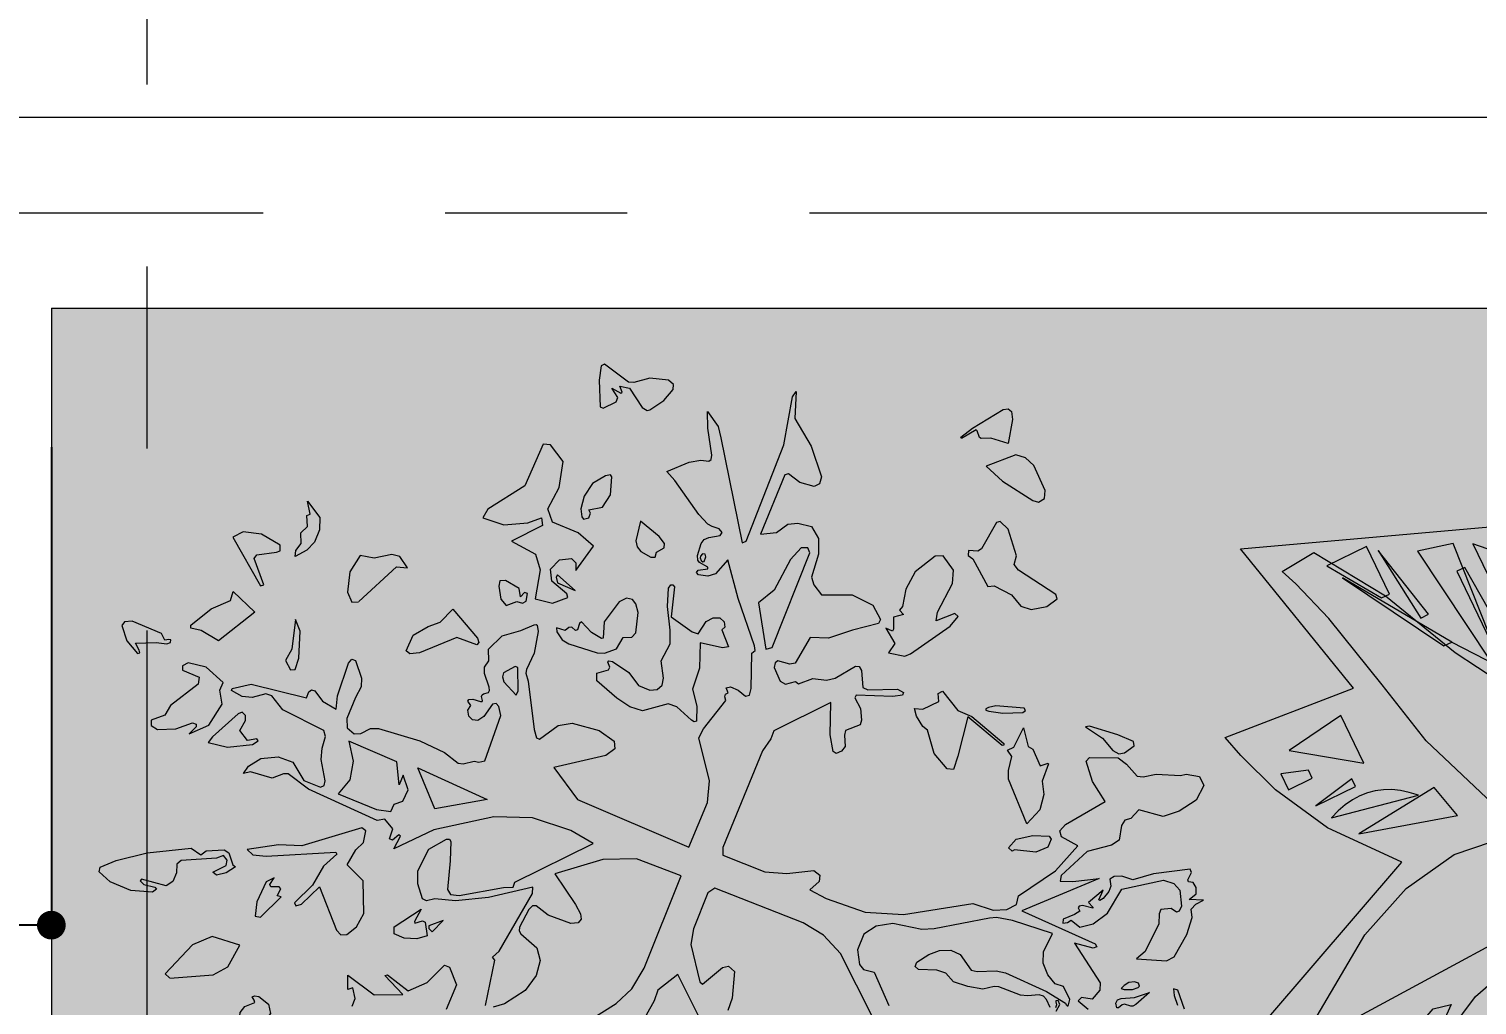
# Model space of a CAD drawing. Header units: millimetres. Extents: x 0 to 1313252738, y -131 to 560100888.
# Drawn here: x 1312629181 to 1312630695, y 559966293 to 559967314 of the extents above; entities that cross this region are included whole.
import ezdxf

# ---------------------------------------------------------------- set-up
doc = ezdxf.new("R2010")
doc.units = ezdxf.units.MM
doc.linetypes.add('CENTERX2', pattern=[101.60000000000001, 63.5, -12.7, 12.7, -12.7])
doc.layers.get('0').update_dxf_attribs({"lineweight": 0})
for name, color, linetype, lineweight in [('001通り芯', 6, 'CENTERX2', 0), ('002外周躯体', 7, 'Continuous', 13), ('004寸法', 7, 'Continuous', 0), ('009床', 7, 'Continuous', 5), ('010植栽', 92, 'Continuous', 0)]:
    doc.layers.add(name, color=color, linetype=linetype, lineweight=lineweight)
doc.styles.add('onnjuku', font='arial.ttf')
doc.dimstyles.new('onnjuku', dxfattribs={"dimtxt": 100, "dimasz": 30, "dimexe": 1.25, "dimexo": 0.625, "dimtad": 1, "dimdec": 0, "dimtxsty": 'onnjuku', "dimblk": 'DOT', "dimcen": 2.5, "dimadec": 0, "dimazin": 0, "dimtfac": 1, "dimtdec": 0, "dimtmove": 0, "dimatfit": 3, "dimfxl": 500, "dimfxlon": 1, "dimarcsym": 0})

# ---------------------------------------------------------------- blocks, each defined once
blk = doc.blocks.new('樹木平面（CAD素材.com）5dde948b')
at = {"color": 0, "linetype": 'ByBlock', "lineweight": -2}
for points in [[(-68.06893015804599, 520.8026171113041), (-53.45128933142769, 530.7507337849719), (-43.50317265776174, 542.3230327727086), (-43.30014986850073, 547.5001138988009), (-48.47723099459471, 551.9666152624886), (-68.06893015804599, 554.1998659443325), (-84.61528748261117, 549.4288303967569), (-90.40143697648091, 550.0378987645327), (-115.3732400552799, 568.8175067709462), (-118.8246274726734, 566.8887902729903), (-121.1593895491496, 551.9666152624886), (-120.1442756028518, 524.2540045286986), (-116.8959109747193, 522.6298222146306), (-103.3948954890256, 529.3295742601621), (-101.3646675964446, 533.999098413109), (-107.658374063456, 543.7441922975177), (-98.52234854681956, 538.5671111714255), (-96.89816623275328, 539.3792023284594), (-99.53746249311735, 545.8759315847328), (-89.3863230301904, 543.642680902889), (-75.88530754449674, 523.2388905824064), (-70.9112492076638, 520.0920373488989), (-68.04607731959186, 520.8181697374702)], [(-0.0623617916899093, 20.64484045549398), (-7.218915113047843, 15.6200264213453), (-22.4456243074419, -21.83767819685318), (-25.0341648704889, -38.28252412679422), (-15.59360516996457, -77.56743384831952), (-13.00506460691758, -79.69917313553378), (8.007794081338941, -62.49299174587349), (14.25074485104051, -60.97032082643454), (20.49369562074208, -66.60420322835897), (17.90515505769508, -94.46908105409193), (13.4894093913208, -107.4117838693228)], [(-7.066648021103902, -133.144922407841), (-38.58593605349233, -69.64954506723689), (-59.7510618336928, -86.2466580891214), (-63.55773913229132, -97.36215580102586), (-71.93242918920805, -112.1320637195836)], [(-130.449010581051, -117.1131429621691), (-103.3337666786137, -99.95497223046186), (-86.88681545910005, -84.57485027924258), (-73.81815692251621, -63.01600881582771), (-35.27243283715143, 33.47633874514759), (-81.83776058104924, 51.13273356222135), (-117.2431569225118, 50.59931892807481), (-167.5174861908053, 35.59703234270911), (-145.8452015109251, 3.472691641489746), (-140.6888600475104, -6.276942504851376), (-139.948006388975, -11.87779616338821), (-142.9410551694636, -15.61169860241261), (-150.5570307792186, -16.44145469997329), (-174.4717868767802, -7.669747382900367), (-187.0509332182446, 2.139155056124309), (-190.778250291416, 2.007447739051258), (-194.5582502914149, -1.798893724363551), (-204.2224804743419, -20.30994555363213), (-204.7558951084902, -23.95494555363212), (-203.0074804743381, -27.06653091948556), (-186.3790201084885, -41.70209494387608), (-182.7784713280016, -54.97078396826646), (-186.8457579133646, -70.77319250485151), (-198.4475262060477, -86.5756010414366), (-220.0508188889762, -100.5110583585101), (-231.7859408401964, -104.0449303097293)], [(-239.9871908401947, -102.2446559194854), (-230.2238371816602, -54.69776567558302), (-232.41635242556, -51.62733884631506), (-225.5412304743404, -45.49307055363214), (-190.919286876775, 15.15691420246549), (-190.41921065727, 21.55788981222122), (-236.7596069987303, 10.75624347075836), (-271.1648509011684, 7.155694690270137), (-292.7681435840968, 9.356030056124384), (-301.5028082182435, 7.289048348806772), (-305.9701557792177, 9.422706885392472), (-310.8375643158033, 24.95840810490427), (-310.5708569987291, 38.62715810490454), (-299.0357655353182, 61.36395688539233), (-280.6996374865375, 71.9655727390509), (-277.6325033401918, 71.83221908051428), (-276.1656130962911, 69.43185322685575), (-276.6990277304394, 49.09542030002649), (-279.6105826084859, 19.1575239585627), (-276.3656435840931, 13.91228005612402), (-267.5198509011716, 12.93435322685536), (-221.157228949949, 21.36897212929489), (-210.9778996816567, 21.76903310490479), (-209.333204559709, 26.79202090978242), (-127.3957159926321, 67.23568516283103), (-150.7992830658077, 81.03778882136749), (-190.7053653828807, 94.23980101648978), (-231.3615620292221, 95.13993821161148), (-293.921097090195, 81.58787266283116), (-335.727469041416, 61.88486961405079), (-328.7264019682443, 74.88685132136787), (-330.6266916023924, 76.38707997990468), (-337.0276672121436, 70.88624156527021), (-340.3281702609274, 72.18643973600183), (-336.9276519682426, 82.48800985795332), (-345.0288867243398, 92.58954949209965), (-353.2301367243381, 91.38936656527041), (-424.9410666023868, 124.1943665652702), (-446.2443135536123, 140.0967903457581), (-451.2450757487276, 140.1968055896604), (-463.1468897731211, 135.4960891262458), (-485.650319651173, 142.0970952238072), (-492.9514324560478, 140.5968665652703), (-487.7506397731231, 148.0980098579534), (-474.8486733097052, 156.1992446140511), (-456.8459294072709, 157.9995190042946), (-441.2435513584896, 152.4986805896606), (-429.7417983097075, 133.295753760392), (-412.3391458706791, 126.0946561994169), (-408.6385818462913, 127.8949305896603), (-407.5384141633658, 132.6956622969778), (-411.8390696511668, 155.0990769311242), (-410.8389172121497, 166.9008757116121), (-407.3383836755636, 179.3027659555146), (-408.8386123341007, 185.6037263213679), (-451.9451824560491, 207.2070190042946), (-463.2469050170221, 221.8092446140508), (-469.6478806267805, 223.7095342481971), (-483.850045260926, 220.1089854677098), (-494.4516611145847, 220.9091074189291), (-505.6533684316564, 227.3100830286848), (-504.7532312365328, 229.4104031506363), (-485.1502434316607, 234.0111043701486), (-427.0413867243441, 219.7089244920994), (-424.6410208706838, 225.8098543701485), (-421.8405940414122, 228.0101897360018), (-418.3400605048263, 226.9100220530754), (-410.4388562365384, 216.1083757116121), (-396.1366763584846, 207.8071104677097), (-394.5364324560469, 221.9092598579536), (-383.234709895074, 255.9144427847823), (-379.7341763584882, 260.1150830286851), (-375.7398747625229, 258.856148220149), (-369.5476796901385, 240.3810743976228), (-370.0552366632801, 231.14353748636), (-376.0444089464109, 219.9772840771407), (-384.7743888845252, 198.0508228372196), (-384.5713660952642, 188.2042175581809), (-377.3678167578728, 182.098495155295), (-370.1793061456083, 182.3992696579002), (-360.1935926591141, 187.6327460032312), (-351.6816742353877, 187.6477847283618), (-308.5393315179498, 174.8573490050748), (-282.856948676741, 162.3714474656749), (-268.442330639391, 151.4082168457148), (-263.1637381186702, 150.5961256886808), (-251.7944619201917, 153.5399561329291), (-246.7188921887246, 152.5248421866363), (-240.7297199056011, 153.7429789221878), (-223.7322008271185, 201.1600792579015), (-225.8526610704903, 210.5893599145752), (-228.7852124708916, 213.7474921919302), (-232.5298550283223, 213.0707495610681), (-241.6433224572647, 200.1675233993042), (-248.0498193627536, 196.1070676141339), (-253.644225111213, 196.5131131926509), (-257.3888676686438, 200.6638013286028), (-258.4265397026356, 206.7996011817495), (-255.1330588991077, 211.4916834223909), (-258.291191176464, 216.1837656630323), (-257.3888676686438, 217.8981803278825), (-253.3083602499719, 218.3343033566603), (-244.9668807110538, 215.8880040688041), (-243.4028532975026, 216.008313869846), (-243.0218722608661, 216.9908439116903), (-244.1848670042782, 221.1415320476421), (-243.5632663655597, 222.8058176287241), (-241.8588775174612, 223.9888640056379), (-236.8259175072053, 225.2521169165802), (-235.5827162297682, 227.1971253667607), (-236.0840070674421, 230.8465226650374), (-240.9527943283647, 245.2448487501683), (-240.8512829337378, 251.6400666118116), (-236.4862929646733, 258.4413300519727), (-236.8923385431954, 270.6226974074843), (-222.5153173186663, 284.439526120912), (-202.9048197488046, 290.1943449374257), (-188.9087795609048, 296.1095768219948), (-186.7833064091646, 296.3702480575862), (-185.8007763673195, 295.7486474188686), (-184.6979365244369, 289.0514018275254), (-189.1168152585414, 266.3617252872441), (-196.8937159915258, 249.4375199937763), (-197.6155747977791, 245.6176838106899), (-195.1492238764149, 236.9553781356599), (-188.9532691227468, 186.4966956423495), (-186.6185070462779, 177.868227098862), (-183.2686310235112, 176.3455561794235), (-163.879954649321, 190.8616856114081), (-149.26231382271, 193.2979590825102), (-121.0421461157711, 185.5830930906863), (-105.5109027374965, 174.2138168922088), (-104.4957887911987, 166.194416716497), (-114.139371280984, 159.1901304870775), (-168.4592464514826, 146.6816708599826), (-143.8229949271517, 113.3760642582169), (-27.18640249812961, 63.58472519256292), (-7.696214729312488, 110.330722419339), (-5.716742534041259, 132.7139849350919), (-16.67997315399771, 177.9373112424287), (-11.95969330374282, 187.0733367590628), (11.48943885561675, 216.7654196881226), (10.37598574578078, 220.7751197759785), (11.18807690281755, 223.4144160363399), (14.03039595243535, 224.9370869557783), (11.79714527059332, 230.114168081871), (16.26364663427739, 231.1292820281638), (24.18153541536231, 227.6778946107683), (31.89640140718621, 221.4856995383834), (36.15987998161654, 222.5008134846762), (37.78030261439925, 229.5126190766605), (38.72492253664314, 266.5116425783872), (42.17630995403669, 269.1509388387476), (41.56724158626093, 274.2265085702111), (24.31030449928585, 323.5610463600333), (13.65160806321728, 363.9625814224801), (0.6581495506725333, 349.5479633851246), (-7.462762019673391, 347.0101785193929), (-17.08002674047384, 348.2546330239219), (-19.36591296027109, 350.7811388458062), (-17.59134339489901, 353.3076446676901), (-7.365010306322801, 354.6912073796739), (-7.274777955539321, 356.3454671440031), (-16.02731598135506, 361.2781689867288), (-17.95227279802566, 363.6843650075707), (-18.04250514880914, 368.556911949775), (-14.43321111754994, 381.1593636089342), (-11.06453668836548, 385.2799742946254), (-6.2521446466817, 387.5057056139044), (5.598370755960786, 389.6412045824013), (7.553405022892548, 392.7391819592354), (4.605814897364325, 396.4687857915401), (-2.853392767243348, 398.814826911861), (-7.395087756583961, 401.3112552834841), (-16.77925223786951, 411.3270462202381), (-41.8723050380322, 447.1295511537873), (-50.12856513454243, 456.4685994596794), (-27.05164142216017, 466.2813676071746), (-14.66725127738391, 468.2439212366743), (-6.207968391612666, 467.2288072903811), (-3.907043446688476, 469.0560123937083), (-3.0949522896517, 473.5901880204819), (-7.358430864082037, 501.7426814643313), (-7.832150705686217, 519.0672928143921), (3.401776966620674, 503.6375608307435), (6.311770279327903, 491.7268905275768), (28.45817287428145, 381.7900501440831), (32.72165144870451, 383.61725524741), (72.08269471620223, 484.2150473250113), (81.01569744357765, 534.6662104557545), (84.9746418341201, 540.0463143711058), (83.65499370394174, 511.724635269542), (100.7089080016558, 482.8953991948301), (111.3676044377316, 450.7162870973534), (109.3373765451433, 443.5089780786756), (103.9572726297956, 440.6666590290569), (88.73056343540155, 444.9301376034854), (77.05675305303521, 453.8631403308609), (73.09780866250003, 452.9495377791972), (47.719960005179, 390.7230528714586), (64.26631732975147, 392.5502579747854), (76.14315050137157, 401.280237912902), (86.70033554282055, 402.4983746484531), (100.9119307909168, 398.7424530471703), (108.3222625988528, 386.4595742970296), (108.3222625988528, 369.8117055778303), (101.0134421855437, 345.8550164453245), (103.4497156566467, 337.9371276642414), (111.3676044377316, 327.5829654120562), (143.5467165352056, 327.4814540174275), (165.067132196611, 316.7212461867253), (173.1880437669497, 301.5960483869648), (171.0563044797345, 297.3325698125358), (144.0542735083545, 290.4297949777456), (118.9809590349214, 282.0043492235168), (99.59228266073116, 282.91795177518), (83.85801649319546, 256.0174321984255), (78.27488978858673, 254.7992954628744), (65.89049964381775, 258.3521942748985), (62.94666919957307, 256.2204549876838), (62.1345780425363, 251.4494194401086), (68.3267731149208, 237.1363127973823), (73.80838842490266, 234.0909709585044), (84.16255067708335, 236.8317786134944), (87.30940391059632, 234.1924823531335), (102.5361131049831, 239.8771204523723), (116.7477083530793, 238.2529381383042), (125.6807110804547, 240.3846774255189), (146.9981039525992, 252.6675561756597), (151.0585597377685, 252.4645333864009), (153.1902990249837, 248.0995434173428), (154.8144813390572, 230.4365607518507), (159.7885396758902, 228.1017986753777), (191.1555606163347, 228.710867043153), (197.1447328994582, 225.157968231129), (196.1296189531676, 222.6201833653972), (185.9784794902407, 221.0975124459587), (147.7086837150091, 222.3156491815098), (146.2875241901965, 219.7778643157781), (152.1751850786932, 208.4085881173005), (153.3933218142447, 196.4302435510476), (151.7691395001784, 191.3546738195841), (136.6439417004185, 185.5685243257162), (135.5273163594938, 180.5944659888823), (136.2378961218965, 168.9206556065169), (132.2789517313613, 163.7435744804243), (127.0003592106331, 161.4088124039513), (123.6504831878737, 163.6420630857951), (120.6051413489949, 181.1020229620285), (121.1126983221365, 214.7022945843151), (61.72853246402155, 185.1624787471992), (58.48016783588173, 176.6355215983412), (49.85169929239418, 164.3526428482), (8.270094267387321, 62.9554485378935), (8.270094267387321, 55.18982684875528), (52.12301674722766, 37.67911127520711), (75.11534763075542, 35.85190617188028), (103.4370267323211, 39.20178219464606), (109.6799775020226, 34.32923525244132), (109.0709091342469, 27.47721611496582), (99.3258152498347, 18.79799187416393), (116.2274624556048, 9.814233449474159), (157.3395772804615, -4.498873193252165), (197.3858224617033, -6.935146664354306), (269.7126911350533, 4.484885231437602), (291.0300840071977, -2.367133906037906), (305.1909235579842, -1.605798446318203), (315.392818718221, 3.571282679774412), (317.5245580054361, 12.70730819640766), (356.3526664511336, 38.5927138268703), (379.6495315185493, 64.78265364122035), (362.443350128884, 74.22321334174194), (360.9206792094446, 80.46616411144169), (366.7068287033144, 87.31818324891718), (408.2757448039956, 111.3763837760525), (394.8424035813914, 131.9831968857929), (388.4133485882085, 153.3682640210249), (391.864736005602, 157.0903484907644), (421.7767602896892, 157.0226742276786), (430.6420887539825, 150.3905964452333), (441.6729936370284, 137.6678349850322), (447.8313515778681, 137.1941151434289), (461.5692269843602, 139.7657371407035), (487.0147499047634, 138.5476004051525), (492.9700850563494, 139.6980628776177), (506.7079604628416, 137.4648121957734), (511.242136089615, 127.9227411006227), (503.2565730454479, 112.7637061693194), (485.5259161168686, 101.1237329184973), (468.7426988714978, 95.70979187160307), (443.3648502141841, 102.4772181802209), (435.1085901176666, 93.54421545284549), (428.6118608613942, 91.64933608643241), (425.4311704963438, 86.23539503953863), (422.6565257098082, 70.9410115820624), (414.8063111918126, 65.39172200899611), (389.225439745238, 58.75964422655079), (362.2910830369402, 33.72016688466601), (361.2759690906497, 27.83250599616849), (374.4724503924554, 27.49413468073772), (401.8805269423573, 30.67482504578811), (320.8744340282028, -3.094632234213804), (397.8792861373841, -37.74385493433602), (399.4019570568235, -40.68768537858477), (395.7475468501688, -42.31186769265287), (375.9528248974639, -37.03327517193111), (402.9548558688438, -78.44992418067113), (402.5488102903291, -86.16479017249502), (394.7324329038784, -95.40232708375834), (383.2616453107657, -93.98116755894851), (379.9117692880063, -97.33104358171431), (390.5704657240748, -106.061023519831)], [(356.9025198387062, -107.9559028862436), (360.7373947469205, -101.0982442268446), (358.857554105638, -96.94254318251568), (356.6518744198656, -97.18316278459996), (356.4313064512862, -98.30605426099281), (357.2333717915716, -101.6546770566642), (356.2708933832291, -104.6423704492094)], [(350.5160745667199, -104.3014926795904), (346.9669354359758, -95.77954843910902), (343.818828975378, -92.35071910940951), (339.2270049022664, -91.06741456496049), (326.8150437614277, -92.23040930836716), (319.7969720339715, -91.22782763301666), (296.9581614694798, -82.64572849201431), (292.1658210613059, -82.20459255485956), (280.3955121926883, -85.21233758091194), (264.634928256175, -82.3048507223948), (249.5761514924052, -77.27189071213388), (241.3950850215442, -68.52937850307535), (232.1512819748059, -65.1607040738968), (212.981920342103, -64.41879363413727), (209.3726263108365, -61.39099697457777), (211.1171184259474, -56.79917290147159), (223.7646862604997, -48.88880348295424), (234.9083815820232, -44.55765064543856), (246.819051885188, -44.2418374177032), (256.4287972434286, -48.97903583373546), (268.2041190204218, -65.31109132519987), (274.2045703473959, -66.48411188536011), (294.1910360455113, -65.89760160527976), (303.8910137545354, -67.97294567325571), (346.7964965511673, -87.68871431902836), (366.7829622492827, -99.7798493237583), (367.7304019324911, -102.2612389702517)], [(368.6327254403041, -103.1635624780669), (369.9862107020272, -101.3137992870447), (371.3396959637503, -96.03520676632297), (364.6625020059182, -82.31988944752491), (355.8197316293263, -79.43245422251493), (348.2853303390621, -70.27387061818581), (343.4578995722513, -57.86692238572004), (343.5481319230275, -46.04648443333462), (352.9774125797011, -26.91722606764232), (311.1998341678372, -13.33725727501632), (294.3715007470782, -9.953544120707194), (287.3333773861123, -10.72051910235086), (229.4944405351307, -21.99956295004676), (216.4107496718025, -22.54095705473674), (185.9573312830216, -16.49538955237176), (168.6327199329571, -19.1572439004276), (155.7294937711958, -27.50373634772268), (149.1820088176064, -43.99933797497807), (151.2122367101947, -59.22604716936757), (155.272692495364, -64.40312829546019), (166.5404572992156, -67.34695873970895), (181.9701892828634, -102.0638557029174)], [(164.7132521958883, -114.0422002691707), (131.4111702953269, -47.81235973574029), (113.5959205378858, -28.4744390588653), (92.27852766574145, -15.68400333557792), (-0.2028620839955693, 20.54619131408754)], [(257.2026570190392, 492.2879606189071), (269.3840243745472, 501.8977059771441), (301.6646478666553, 521.1848709567048), (306.8078918612045, 521.929287850653), (310.2592792785981, 519.3576658533784), (311.3420674879781, 510.8307087045195), (306.875566124294, 485.5882085733757), (288.5358408279389, 491.4758694618731), (278.4523756280941, 491.1374981464423), (276.6251705247741, 491.8819150403907), (274.4595941060143, 498.9877126644387), (273.2414573704627, 500.0028266107309), (258.0147481760759, 490.7991268310115), (257.1548334284125, 492.3371028020437)], [(283.6844420929447, 462.1496505176237), (300.9413791799198, 446.3138729554576), (332.5114229096253, 426.1131054242346), (338.297572403495, 424.3874117155373), (344.5912788705064, 428.1433333168197), (345.301858632909, 436.4672676764193), (333.7295596451768, 462.8602302800281), (324.9995797070551, 470.87963045574), (314.7469288495013, 473.7219495053595), (283.7019526435943, 462.1335820123231)], [(-372.4242256689722, 320.3151894864313), (-333.1393159474501, 356.7070244610231), (-321.5670169597106, 355.7934219093595), (-329.3326386488516, 367.6702550809832), (-337.8595957977122, 369.4974601843105), (-356.2839139229218, 365.8430499776564), (-371.0538218414768, 368.7361247245908), (-381.7125182775526, 351.3776762429861), (-384.3010588405996, 330.3648175547287), (-379.7330460822814, 319.8583882106), (-372.7290614102931, 320.1492565114072)], [(204.636323450406, 265.7619572964168), (245.9007053671994, 294.5404376738133), (254.579929608004, 304.8945999259986), (250.9255194013495, 307.9399417648765), (231.2830645405884, 300.1743200757378), (232.6534683680766, 309.1580785004271), (248.3369788383025, 339.1546956133752), (249.555115573854, 353.1632680722132), (238.7441520458342, 368.2377101746592), (230.5217290808687, 367.7809088988274), (209.3566033006609, 351.3360629688869), (199.611509416256, 333.5208132114508), (196.1093663015454, 315.2487621781834), (193.0640244626665, 311.4420848795858), (197.1752359451529, 306.8740721212689), (186.9733407849089, 304.1332644662789), (186.9733407849089, 291.3428287429915), (185.7552040493574, 289.5156236396651), (178.7509178199434, 292.7132325704865), (188.0392104285165, 276.4206537324899), (181.643992566871, 266.8278269400243), (198.5456397726484, 263.1734167333707), (205.1298906950433, 266.1061794707248)], [(-481.1001041973104, 309.3186504401083), (-519.0146100913371, 279.1697662352171), (-537.1343940326587, 290.2852639471212), (-547.9453575606785, 292.7215374182233), (-548.2498917445663, 295.6146121651577), (-526.780231780478, 312.6685264628741), (-506.6809756438852, 321.6522848875638), (-503.7879008969503, 330.7883104041975), (-481.1907919549375, 309.413084557334)], [(324.8790597089865, 206.353867528886), (323.4353420964799, 209.0157218769423), (293.8391310401312, 211.136182120309), (286.304729749867, 209.6473483324134), (283.5075268756373, 208.0682821937362), (283.5075268756373, 206.8952616335755), (286.3949621006504, 205.7222410734153), (301.2381838042165, 203.6468970054393), (322.2172053609356, 204.1882911101284), (324.8880057356037, 206.2837690988431)], [(326.1592311857057, 87.85059334306835), (306.9735776007692, 134.5965905698444), (307.1258446927132, 143.7326160864782), (310.4757207154798, 158.3502569130924), (306.0599750491056, 165.0500089586235), (312.7597270946389, 167.9430837055574), (322.6570880709951, 188.3468740260395), (327.5296350132012, 168.7044191652771), (332.5544490473438, 165.9636115102871), (340.3200707364849, 148.6051630286829), (348.5424937014577, 151.4982377756169), (348.8470278853456, 150.5846352239537), (342.4518100237001, 132.6171183745737), (344.1267480350834, 118.4562788237913), (339.8632694606531, 102.4682341696821), (326.3019286862363, 87.72130269777105)], [(-570.0013515697827, -73.54479203366874), (-524.7780252624469, -70.11878246493097), (-509.4751825220847, -61.66795886204454), (-496.9131474367132, -39.05629570837618), (-525.9200284520302, -30.14867082965793), (-546.4760858644548, -38.59949443254436), (-574.7977649660206, -68.9767792753514), (-570.2352044820035, -73.21089480662386)], [(-379.3293796770777, -103.0050377411403), (-376.1317707462549, -95.01101541408615), (-378.6441777633264, -83.5909835182938), (-383.8973924353959, -85.41818862162063), (-383.8973924353959, -70.57214715709097), (-356.4893158854939, -90.89980393160113), (-326.3404316806009, -90.6714032936852), (-345.0692839896983, -70.80054779500688), (-342.3284763347074, -70.11534588125915), (-320.858816370619, -86.78859244911564), (-300.9879608719384, -78.10936820831377), (-282.9443104765924, -59.83731717504634), (-277.4626951666105, -62.12132355420454), (-270.1538747533013, -80.39337458747241), (-280.8887047353455, -106.4310473098785)], [(428.0633436170573, -85.51425118617134), (436.7256492920896, -85.4941995526642), (442.7611909777007, -83.46898456845565), (444.0845987891625, -81.92500878841567), (443.0619654803049, -78.9172637623633), (438.8110191768173, -77.39333961583043), (432.7554258577038, -78.17535332260331), (427.8828789154977, -81.14299508164184), (425.0355469575042, -84.45151461029945), (428.0247463619562, -85.52120722243534)], [(491.1780654663489, -105.8824665016009), (484.2752906315618, -86.25693020660945), (479.8087892678704, -84.7004221556276), (480.350183372564, -91.80621977967621), (483.666222263786, -101.889684979516)]]:
    blk.add_lwpolyline(points, dxfattribs=at)
for points in [[(-170.6918735794134, 341.8245023390482), (-172.0622774069088, 354.3865374244197), (-162.4694506144406, 364.2077648548006), (-150.1358161669886, 365.5781686822956), (-145.5678034086704, 360.7817552860628), (-145.5678034086704, 352.7877329590083), (-127.0673517374853, 378.368604405583), (-143.0553963915918, 392.3010433184495), (-170.006671665662, 403.4926745763259), (-174.5746844239802, 417.4251134891924), (-162.6978512523601, 439.8083760049448), (-158.5866397698737, 466.7596512790151), (-171.8338767689893, 484.3465003985348), (-179.5994984581302, 485.0317023122824), (-198.7851520430595, 441.4071804703562), (-237.3848598508375, 417.1967128512765), (-242.6380745228998, 408.0606873346428), (-220.7116132829797, 400.52346628342), (-195.5875431122367, 402.5790720246622), (-181.4267035614575, 407.8322866967268), (-180.2847003718743, 400.0666650075881), (-212.7175909559264, 383.6218190776472), (-187.5935207851835, 369.917780802697), (-182.797107388953, 353.7013355106719), (-187.821921423103, 323.3240506678644), (-170.006671665662, 318.7560379095476), (-153.7902263736359, 324.6944544953594), (-154.7038289252996, 328.3488647020131)], [(-114.4540175633628, 451.8908412238015), (-128.0565444436906, 443.8376039165468), (-136.8541986448872, 430.7087968778287), (-140.0348890099376, 417.2416185236793), (-139.2904721159903, 409.1883812164241), (-137.3955927495808, 406.5490849560633), (-131.9139774395989, 407.9702444808731), (-130.2221208624432, 412.9104656861637), (-131.9139774395989, 416.2941788404728), (-117.4316851391595, 419.2041721531787), (-109.1077507795598, 431.9269336133793), (-107.8820946814412, 451.0261145288113), (-109.175425042642, 452.9736294331805)], [(-413.2365646565631, 408.415977215845), (-413.388831748507, 395.4732744006142), (-418.8704470584888, 382.6828386773268), (-426.6360687476226, 374.3081486204123), (-438.8174361031379, 367.6083965748812), (-438.208367735362, 373.8513473445805), (-432.5744853334363, 381.0079006659439), (-432.8790195173241, 392.1233983778479), (-426.1792674717909, 398.9754175153235), (-426.9406029315105, 410.3954494111158), (-423.2861927248632, 411.9181203305546), (-426.0270003798468, 425.4698915135613)], [(-82.51176538669459, 383.9416514438381), (-81.36130291422523, 377.5125964506515), (-77.36852139214533, 372.6400495084468), (-67.14970766612896, 366.8200628830355), (-62.61553203935545, 366.8200628830355), (-60.92367546219975, 372.0986554037572), (-52.93811241803269, 376.5651567674448), (-52.87043815494326, 380.9639838680463), (-58.35205346492512, 388.4081528075258), (-77.63921844448852, 404.4469531589493)], [(269.8718430209665, 364.9224127098419), (285.4030863992412, 335.9916652405018), (292.1028384447745, 336.8037563975358), (310.2733780834133, 327.2616853023846), (320.1199833624451, 315.6893863146488), (330.7786797985209, 312.2379988972539), (347.2235257284592, 315.1818293415026), (358.0852449537962, 323.302740911844), (356.6640854289835, 327.7692422755313), (317.6837098913493, 353.2486023274764), (312.9126743437702, 359.1362632159739), (315.3489478148731, 368.0692659433489), (306.6189678767587, 396.1879222556553), (298.295033517159, 404.1058110367376), (294.5391119158776, 403.1922084850743), (279.0078685375956, 375.5811091459145), (274.8459013577995, 373.1448356748124), (265.3038302626482, 373.6523926479585), (264.8977846841262, 368.5768229164955)], [(-471.8689117482098, 337.7450131673845), (-481.9185398165027, 365.457623901174), (-479.0254650695751, 369.1120341078272), (-458.4694076571431, 372.0051088547612), (-454.5104632666079, 373.5277797742002), (-454.5104632666079, 379.466196360012), (-474.3051852193129, 390.8862282558043), (-493.3385717122982, 393.3225017269064), (-504.301802332262, 387.8408864169264), (-475.0665206790326, 336.8314106157213)], [(-14.33621146284349, 363.3912335533369), (-12.75213241578967, 361.8673094068035), (-11.32846643678567, 362.328496977465), (-9.64412922219708, 367.1609406526554), (-10.30583312792805, 369.9681693436373), (-12.83233894981458, 370.1486340452007), (-15.17838007013415, 367.8627478254011), (-15.43905130572602, 366.1583589773045)], [(53.28283405817272, 270.4885816088422), (59.90645255773052, 272.315786712169), (99.34362937119657, 371.4924192649601), (97.11037868935455, 376.4664776017939), (90.20760385456744, 376.4664776017939), (79.14286183997683, 364.2851102462823), (62.08894754226275, 332.2075095434347), (45.51721236903175, 318.9095168470012)], [(-164.6011899016557, 339.8450301437774), (-146.0246046845022, 331.9271413626948), (-164.6011899016557, 348.3719872926354), (-166.1238608210951, 345.7834467295893)], [(-223.9241581351489, 322.9201199100689), (-218.2395200359133, 316.2880421276241), (-207.140940889778, 320.6191949651393), (-201.2532800012814, 318.7243155987262), (-197.4635212684552, 320.8898920174843), (-196.0423617436427, 328.7401065354802), (-198.9523550563499, 329.9582432710313), (-203.1481593676908, 325.221044854999), (-204.7723416817644, 333.9510247931157), (-218.9839369298606, 342.5456562050604), (-225.074620607611, 342.0042621003709), (-226.0220602908193, 336.5226467903903)], [(-123.4132597330281, 237.5049342030625), (-123.5147711276549, 245.6258457734039), (-111.4349151667738, 248.8742104015405), (-110.0137556419613, 251.8180408457892), (-111.9424721399227, 256.9951219718814), (-110.8258467989981, 258.4162814966912), (-107.0699251977166, 257.8072131289159), (-89.91449950536847, 246.1334027465505), (-80.06789422632937, 232.530875866229), (-67.98803826544825, 227.6583289240243), (-60.47619506288538, 228.4704200810584), (-55.09609114753039, 233.0384328393752), (-53.67493162272513, 240.3472532526826), (-56.31422788308191, 258.4162814966912), (-46.87366818255759, 276.1807755568125), (-46.67064539330385, 290.4938821995383), (-49.71598723218268, 315.0596396998203), (-48.59936189125801, 334.4483160740101), (-46.06157702552809, 338.0012148860342), (-44.03134913293979, 337.899703491405), (-42.30565542424665, 335.9709869934491), (-45.65553144701334, 304.2994318691185), (-23.7290702070859, 288.5651657015824), (-17.63838652933555, 286.5349378089973), (-9.009917985848004, 299.4268849269138), (-1.802608967165724, 303.2843179228257), (5.100165867621398, 303.2843179228257), (9.668178625939618, 299.223862137655), (10.27724699371538, 293.5392240384162), (7.333416549463436, 290.6969049887971), (14.23619138425783, 272.9324109286758), (7.942484917239198, 271.8157855877539), (-15.40513584748623, 277.2974008977344), (-16.11571560989614, 250.802926899496), (-23.32302462857115, 228.5719314756875), (-18.75501187025293, 211.0104602048245), (-19.26256884340182, 195.377705431918), (-21.69884231450487, 194.6671256695131), (-24.54116136412267, 196.3928193782108), (-39.6663591638826, 210.1983690477905), (-48.90389607514589, 213.3452222812975), (-75.80441565189905, 206.0364018679907), (-89.10240834833166, 210.2998804424196), (-102.5019124393984, 219.4359059590538)], [(-123.085462521205, 266.7926457866779), (-115.3705965293811, 266.2850888135317), (-102.9862063846049, 271.0561243611064), (-95.88040876055678, 282.7299347434723), (-86.94740603318131, 283.0344689273598), (-82.78543885338513, 287.8055044749353), (-80.34916538228207, 309.0213859524515), (-82.68392745875826, 318.1574114690852), (-86.03380348152494, 322.5224014381438), (-92.32750994853632, 323.842049568324), (-100.2453987296212, 319.9846165724121), (-115.8781535025227, 299.0732692787833), (-116.8932674488205, 282.2223777703257), (-118.7204725521478, 281.7148207971795), (-129.0746348043285, 288.0085272641936), (-139.6318198457702, 299.1747806734128), (-141.7635591329854, 297.3475755700861), (-143.5907642363126, 290.9523577084424), (-145.620992128901, 290.2417779460375), (-149.7829593086972, 293.5916539688033), (-152.828301147576, 293.1856083902862), (-156.4827113542305, 290.2417779460375), (-165.8217596601207, 292.9825856010275), (-165.2126912923449, 288.6175956319694), (-159.8325873769972, 280.1921498777406), (-152.7267897529491, 276.2332054871995)], [(-315.4335081623467, 285.274724952842), (-299.902264784072, 294.4107504694762), (-287.4163632446689, 298.6742290439051), (-274.0168591536094, 312.5305344107996), (-248.1314535231468, 282.0771160220206), (-246.7610496956513, 277.6613703556477), (-248.8927889828665, 275.2250968845455), (-270.0579147630669, 282.6861843897959), (-308.8860232087573, 266.8504068276306), (-318.9356512770573, 265.7845371840235), (-323.0468627595437, 268.9821461148454)], [(-614.9344187331044, 279.2501294226318), (-603.7004910608048, 265.9859738577411), (-601.602588905127, 266.5950422255164), (-602.0763087467312, 269.6403840643948), (-605.7983932164752, 276.8815302146154), (-584.4810003443307, 277.6259471085632), (-573.1793984089344, 276.0694390575818), (-569.3896396761082, 277.5582728454774), (-568.848245571422, 280.2652433689246), (-571.0138219901819, 280.5359404212691), (-575.2096263015228, 279.8591977904071), (-578.7286879820058, 287.1003439406277), (-609.5881519493014, 299.755431137743), (-617.6413892565506, 299.0110142437952), (-620.2130112538252, 295.2889297740553)], [(-443.9279003765005, 248.9923319505856), (-438.9030863423577, 249.4491332264174), (-435.0202754977836, 261.0975657601257), (-433.8782723082077, 289.4192448616905), (-438.6746857044381, 301.752879309146), (-442.3290959110927, 270.6903925525912), (-448.9527144106505, 258.5851587430516)], [(-549.9541728934599, 181.9437914453669), (-529.2458483890913, 191.0798169620006), (-515.2372759302489, 213.0062782019217), (-517.6735494013518, 227.623919028536), (-514.1714062866412, 235.6940749015625), (-531.9866560440823, 251.6821195556713), (-550.8677754451237, 256.2501323139886), (-556.9584591228813, 253.2047904751102), (-556.6539249389933, 248.7890448087374), (-539.4477435493282, 241.3279573034865), (-540.3613461009918, 234.0191368901797), (-569.2920935703332, 211.7881414663707), (-575.2305101561468, 201.4339792141854), (-589.6958838908139, 196.2568980880933), (-589.5436167988701, 190.6230156861693), (-582.8438647533367, 186.5118042036838), (-563.6582111684073, 187.1208725714596), (-546.2997626868054, 193.3638233411593), (-542.340818296263, 191.9934195136643), (-542.340818296263, 189.2526118586743)], [(-220.9487914059755, 245.9182197381442), (-222.2684395361611, 241.5532297690857), (-220.7457686167217, 236.2746372483639), (-207.9553328934307, 222.4690875787842), (-205.7220822115887, 227.1386117317302), (-205.9251050008497, 251.3998350481243), (-208.7674240504675, 252.5164603890462)], [(300.426092647187, 169.8154049842751), (264.5136170361184, 199.9530101453188), (254.205980839808, 158.7210554795856), (249.4857009895459, 144.8647501126911), (242.7859489440125, 145.3215513885225), (229.234177761009, 161.6141302265196), (222.3821586235317, 185.9768649375428), (217.3573445893817, 189.6312751441965), (210.9621267277435, 200.4422386722131), (208.6781203485843, 208.5123945452392), (217.5096116813256, 207.75105908552), (234.2589917951591, 215.8212149585466), (233.6499234273833, 224.3481721074045), (238.0656690937576, 226.6321784865631), (254.205980839808, 206.5329223499689), (268.6713545744751, 200.2899715802691), (302.0798824513513, 171.9006182156185), (302.3660881889846, 169.995869685838)], [(-525.5914381824368, 179.050716698433), (-530.007183848811, 172.8077659287332), (-509.755660620267, 167.9352189865285), (-483.5657208059164, 170.9805608254064), (-477.6273042201101, 174.787238124004), (-478.9977080476055, 176.9189774112183), (-488.7428019320104, 174.9395052159475), (-496.9652248969833, 185.5982016520202), (-490.8745412192256, 196.1046309961493), (-490.8745412192256, 201.2817121222415), (-494.5289514258802, 204.7838552369517), (-498.4878958164227, 202.8043830416809)], [(438.5619525303955, 169.5207399637543), (437.8852098995375, 173.987241327442), (421.4403639695992, 181.0930389514906), (391.8667110009374, 190.0937159419518), (387.6709066895965, 189.349299048004), (405.4015636181684, 177.5739772710094), (416.3647942381321, 164.4451702322908), (422.4554779158897, 161.1291313410684), (428.5461615936474, 162.1442452873611)], [(-378.4564090976092, 153.4540281552126), (-381.6540180284318, 134.0399739323661), (-393.9876524758838, 119.193932467836), (-353.789140202698, 102.9774871758113), (-338.9430987381675, 100.6934807966527), (-335.5170891694324, 108.4591024857914), (-326.381063652796, 111.4283107786973), (-320.6710477049019, 123.5335445882374), (-325.9242623769642, 138.8363873285989), (-330.2638744973701, 128.5583586223861), (-332.7762815144415, 152.7688262414653), (-382.7960212180078, 174.4668868434705)], [(-310.8498202745213, 146.3736083798217), (-238.2184174172835, 113.2555158820241), (-292.806169879168, 103.4342884516427)], [(-413.6420815298952, 21.79344090970289), (-395.7760760751444, -23.37912970031903), (-391.1065519221993, -28.15016524789462), (-384.9143568498149, -28.04865385326548), (-374.864728781522, -20.0292536775537), (-367.0483513950638, -5.919169824085657), (-367.9619539467276, 28.18865877134704), (-384.5083112713, 44.93803888517549), (-375.3722857546636, 60.67230505271118), (-367.6574197628397, 68.48868243916466), (-365.1196348971098, 80.5685384000476), (-369.1800906822791, 83.81690302818379), (-432.0156439577949, 64.83427223251147), (-456.479890063445, 66.05240896806254), (-489.1665591340678, 60.87532784196992), (-483.3804096402054, 55.29220113736073), (-469.4733485759899, 53.87104161255093), (-396.2836330482933, 58.13452018697989), (-395.3700304966296, 56.20580368902392), (-409.1755801662111, 43.41536796573655), (-420.7478791539434, 23.72215740765932), (-439.5274871603578, 5.348594979762765), (-438.2078390301793, 1.998718956996981), (-432.3201781416828, 3.825924060323359)], [(-626.0641914848783, 49.50922387457421), (-593.6820565981434, 57.42711265565686), (-547.595883436461, 62.40117099249073), (-537.6477667627877, 55.59990755233002), (-532.1661514528131, 59.45734054824197), (-513.3865434463987, 60.77698867842264), (-508.4124851095585, 57.42711265565686), (-504.0474951405013, 45.0427225108865), (-501.5097102747714, 43.01249461830184), (-511.2548041591835, 36.51576536202856), (-521.4059436221105, 34.28251468018471), (-524.9588424341308, 37.32785651906261), (-511.0517813699225, 44.12911995922331), (-510.1381788182589, 49.91526945309124), (-513.7925890249134, 54.78781639529597), (-521.4059436221105, 51.94549734567681), (-558.0515570832687, 49.61073526920336), (-562.8225926308478, 45.65179087866226), (-563.1271268147357, 36.71878815128684), (-566.984559810644, 27.68427402928228), (-573.9888460400653, 22.91323848170714), (-599.6712288812668, 30.01903610575573), (-600.9908770114525, 28.1918310024289), (-597.3364668047979, 24.53742079577523), (-585.8656792116926, 21.69510174615607), (-583.8354513191042, 19.36033966968307), (-588.2004412881614, 16.21348643617557), (-610.9389936851185, 18.0406915395024), (-632.5609207411508, 27.07520566150697), (-644.0317083342561, 37.73390209757963), (-642.9150829933387, 42.50493764515522)], [(332.3979523139606, 75.71152240198533), (349.5533780063015, 74.89943124495176), (351.7866286881508, 71.75257801144426), (348.2337298761231, 63.53015504647419), (335.6463169420931, 58.35307392038158), (313.2122987290313, 60.58632460222497), (311.0805594418161, 59.16516507741562), (307.2231264459006, 62.92108667869842), (315.1410152269855, 71.85408940607385)], [(-479.0852087549537, 6.382742312548089), (-480.8109024636469, -8.742455487212283), (-475.1262643644113, -9.757569433505068), (-453.7073600976327, 11.55982343864025), (-457.8693272774362, 12.47342599030389), (-454.0118942815206, 19.78224640361122), (-455.6360765955941, 21.81247429619589), (-464.2645451390816, 21.91398569082549), (-465.381170479999, 24.35025916192762), (-460.8131577216809, 31.25303399671793), (-469.4416262651684, 27.29408960617639)], [(440.8143026868819, -53.36239677799267), (472.1813236273192, -55.59564745983653), (480.3022351976651, -51.12914609614927), (493.7017392887246, -27.88303672604752), (499.0818432040796, -10.01703127129712), (497.965217863155, -1.490074122438727), (502.9392761999879, 3.687007003653433), (511.0601877703338, 7.848974183453264), (496.1380127598276, 8.559553945858168), (503.4468331731368, 14.65023762361397), (503.4468331731368, 21.14696687988681), (500.2999799396311, 26.52707079523771), (495.224410208164, 27.13613916301347), (494.7168532350224, 29.36938984485733), (498.5742862309307, 37.08425583668122), (497.1531267061181, 40.434131859447), (458.5787967469986, 35.46007352261314), (437.0583810856005, 29.26787845022818), (425.4860820978611, 33.12531144614012), (417.4666819221492, 32.61775447299397), (413.101691953092, 29.87694681800395), (414.1168058993827, 22.56812640469661), (412.0865780068015, 17.18802248934526), (406.0974057236708, 9.676179286779645), (402.7475297009042, 7.544439999565383), (401.5293929653527, 8.458042551229028), (406.1989171182976, 18.30464783026718), (390.667673740023, 5.615723501609409), (395.3371978929682, 0.5401537701459347), (395.3371978929682, -0.3734487815172542), (384.3739672730117, 2.468870268101909), (380.9225798556182, 1.859801900326601), (379.8059545146936, 0.1341081916289113), (381.5316482233866, -3.418790620395157), (376.1515443080388, -7.073200827048368), (364.3762225310457, -11.9457477692531), (363.8686655578966, -16.00620355442379), (368.639701105476, -15.49864658127762), (372.7001568906453, -12.7578389262876), (381.5316482233866, -20.06665933959448), (395.5402206822292, -16.71678331682869), (410.665418481989, -5.449018512980728), (425.6891048871221, 19.52278456581871), (469.0344703938135, 28.76032147708156), (479.8961896191504, 25.41044545431578), (486.3929188754227, 18.50767061952592), (488.1186125841159, 1.758290505697459), (485.580827718386, -3.520302015024299), (482.636997274134, -4.636927355946226), (477.1553819641594, -0.8810057546634197), (466.2936627388226, -1.591585517068324), (464.5679690301294, -6.159598275385179), (464.3649462408684, -16.91980610608698), (450.1533509927721, -45.64753078616877)], [(-302.8860124694365, -15.06867732281853), (-301.0588073661093, -29.38178396554486), (-311.615992407551, -32.32561440979362), (-324.9139851039836, -31.61503464738826), (-335.4711701454253, -27.25004467833014), (-335.3696587507984, -19.94122426502326), (-307.0479796492327, -1.466150442497109), (-314.052265878654, -14.15507477115534), (-313.6462203001392, -16.18530266374046), (-305.9313543083153, -13.74902919263832)], [(-295.7802148453884, -25.11830539111588), (-284.2079158576489, -13.2414722194917), (-299.231602262782, -18.82459892410134), (-299.1300908681552, -21.56540657909136)], [(454.6192257429101, -88.50194457871612), (440.4076304948138, -101.2923803020035), (437.2269401297635, -102.8488883529853), (434.9260151848393, -103.0519111422441), (428.2262631393059, -100.6156376711419), (425.9930124574639, -101.563077354348), (422.2032537246377, -104.7437677193984), (420.4437228843926, -104.5407449301401), (419.2932604119305, -99.73587225102119), (421.0527912521683, -96.21681057054005), (424.8425499849945, -94.79565104573068), (438.9864709700086, -93.98355988869663)], [(-466.7254034010656, -100.6364385331235), (-464.8981982977384, -110.6860666014208), (-470.0752794238324, -117.0812844630645), (-478.196190994171, -123.6795251139665), (-481.343044227684, -129.1611404239465), (-498.8030041039128, -138.3986773352098), (-496.5697534220708, -109.4679298658698), (-491.6972064798646, -103.2757347934844), (-481.140021438423, -99.21527900831416), (-481.8506012008255, -96.67749414258242), (-483.9823404880408, -93.1245953305579), (-481.5460670169377, -91.90645859500681), (-477.0795656532536, -92.82006114667001)]]:
    blk.add_lwpolyline(points, close=True, dxfattribs=at)
blk = doc.blocks.new('樹木平面（CAD素材.com）463e85fd')
at = {"color": 0, "linetype": 'ByBlock', "lineweight": -2}
for points in [[(-500.3437616448718, -243.7970867097856), (-310.5679840088888, -22.69529164243067), (-388.3638858134981, 13.23306679962297), (-442.7513546963509, 52.68639525292201), (-479.1571660907683, 88.79421319286666), (-495.2187005810174, 107.6124633733698), (-360.9947889334999, 159.2041324870379), (-479.4974709846718, 304.9531136557817), (-194.8653991050414, 330.2078784592287)], [(-389.0689188087637, 287.3310364518074), (-331.8068018580962, 253.6451714308896), (-323.5151930517859, 257.6611183851255), (-347.6108747772087, 307.4107712229925), (-389.0689188087637, 287.3310364518074)], [(-290.8681876222145, 232.5265770683545), (-282.5765788159042, 236.5425240225905), (-335.3033190166607, 303.13510937092), (-290.8681876222145, 232.5265770683545)], [(-208.9909591504547, 190.2893883432862), (-256.9226077034582, 310.3878585858802), (-294.1049898829406, 302.615679575245), (-217.282567956765, 186.2734413890484)], [(-164.0363979603353, 160.8791851744408), (-155.744789154025, 164.8951321286768), (-199.400775854956, 297.3011581318205), (-236.3234431366, 310.1281436880436), (-164.0363979603353, 160.8791851744408)], [(-266.5127909989569, 203.3760887973458), (-258.2211821926467, 207.3920357515835), (-372.7454160939779, 274.7637657934228), (-266.5127909989569, 203.3760887973458)], [(-258.2211821926467, 207.3920357515835), (-176.3439537208833, 165.1548470265152), (-244.8747668407486, 285.5130321669477), (-253.1663756470589, 281.4970852127117), (-208.9909591504547, 190.2893883432862), (-217.282567956765, 186.2734413890484)], [(-428.5887350687844, 94.166376339439), (-350.4677386534204, 80.819960987541), (-374.5634203788395, 130.5696138254079), (-428.5887350687844, 94.166376339439)], [(-429.1081648644576, 52.9680472057189), (-404.2333384455232, 65.0158880684321), (-408.2492853997609, 73.30749687474234), (-437.1400587729331, 69.55126481834304), (-429.1081648644576, 52.9680472057189)], [(-400.4771063891238, 36.12511469525997), (-359.0190623575689, 56.204849466445), (-363.0350093118032, 64.49645827275526), (-400.4771063891238, 36.12511469525997)], [(-384.1536036743382, 23.55784403687358), (-293.205621702753, 47.13409596661949), (-302.8155267034926, 50.13259458238461), (-312.1325128807293, 52.11417211567096), (-321.1628119268207, 53.07478664802694), (-329.9163478008486, 53.01167895957405), (-338.4014380830995, 51.91877318689694), (-346.6255192500139, 49.79451489418715), (-354.5997719877342, 46.63451251128754), (-362.3304279886106, 42.43472411976108), (-369.8274371832122, 37.19033058326204), (-377.098236047972, 30.89977746597287), (-384.1536036743382, 23.55784403687358)], [(-355.5225451990045, 6.714911526414652), (-252.2670074668713, 26.01550160408442), (-276.6224040901325, 55.16598987509496), (-355.5225451990045, 6.714911526414652)]]:
    blk.add_lwpolyline(points, dxfattribs=at)
for points in [[(1.936626254579095, 27.7535664422403), (-38.40265020010884, 11.72692487509266), (-103.489170658524, 1.063326137753392), (-155.6770845633036, 7.609490038266813), (-209.4103096260333, 32.74123125272672), (-285.0377853449827, 104.1468453935722), (-331.1302081794293, 162.6242344426664), (-386.9372749926515, 232.2229217205395), (-421.4520073229468, 268.45997299993), (-435.6605815805449, 281.3283633809961), (-402.5115124973181, 301.2936428163994), (-327.660997454941, 255.6531449080075), (-254.9763516769599, 196.3611606386739)], [(-55.08640040026512, -21.79592346224308), (-420.1769027757982, -219.0967540155252), (-349.4791273712981, -98.69084171740542), (-305.9536512054873, -50.39246538864246), (-256.0399466426243, -14.95185269557623), (-216.9724554392342, -1.46154143116837), (-147.6666375453569, -4.759434285922907), (-90.67168964785922, -14.27382764283357), (-57.09437387738399, -17.65011905908795)], [(2.695146346075489, -14.28345934944445), (-19.65122520078512, -57.92446749380542), (-41.44976269529434, -98.05101386250135), (-72.90733594412086, -147.6383852682411), (-118.90624333308, -198.6415804075805), (-169.2963920228431, -230.365686803747), (-246.5276423468385, -249.2489956490226), (-313.3067526011091, -244.4458116232918), (-308.8758229966843, -212.6496880591585), (-277.8609198002669, -176.1125010883152), (-258.8801033994823, -171.6845352581949), (-288.5500214661661, -237.2382610151726), (-233.5488118234516, -163.1893654307787), (-186.0775159903351, -122.0613531052477), (-138.2746609864443, -93.3797460851638), (-109.1429226063537, -79.27011805614437), (-142.0521139574066, -193.7768391879481), (-104.4718046756952, -99.21160149358549), (-73.33918894344423, -55.8709130244015), (-55.34611529810354, -42.39508802910314), (-85.5354631604605, -149.1471429197991), (-43.03855953755555, -46.67074988117747), (-50.79827412393207, -90.09789541162807), (-1.320800608162244, -5.991850543134206)]]:
    blk.add_lwpolyline(points, close=True, dxfattribs=at)
blk = doc.blocks.new('_Dot')
at = {"color": 0, "linetype": 'ByBlock', "lineweight": -2}
blk.add_line((-0.5, 0), (-1, 0), dxfattribs=at)
at = {"color": 0, "linetype": 'ByBlock', "const_width": 0.5}
blk.add_lwpolyline([(-0.25, 0, 1), (0.25, 0, 1)], format="xyb", close=True, dxfattribs=at)
blk = doc.blocks.new('*D225')
at = {"layer": '004寸法', "color": 0, "lineweight": -2, "transparency": 16777216}
for p, q in [((1312629004.219367, 559966876.6852214), (1312629004.219367, 559966375.4352214)), ((1312629204.219367, 559966876.6852214), (1312629204.219367, 559966375.4352214)), ((1312629004.219367, 559966376.6852214), (1312628750.663773, 559966376.6852214)), ((1312629174.219367, 559966376.6852214), (1312629034.219367, 559966376.6852214))]:
    blk.add_line(p, q, dxfattribs=at)
at = {"layer": 'Defpoints', "color": 0, "transparency": 16777216}
for p in [(1312629004.219367, 559967021.9688315), (1312629204.219367, 559967021.9688315), (1312629004.219367, 559966376.6852214)]:
    blk.add_point(p, dxfattribs=at)
at = {"layer": '004寸法', "color": 0, "lineweight": -2, "transparency": 16777216, "xscale": 30, "yscale": 30, "zscale": 30, "rotation": 180}
blk.add_blockref('_Dot', (1312629004.219367, 559966376.6852214), dxfattribs=at)
at = {"layer": '004寸法', "color": 0, "lineweight": -2, "transparency": 16777216, "xscale": 30, "yscale": 30, "zscale": 30}
blk.add_blockref('_Dot', (1312629204.219367, 559966376.6852214), dxfattribs=at)
at = {"layer": '004寸法', "color": 0, "transparency": 16777216, "insert": (1312628862.44157, 559966428.3675202), "char_height": 100, "attachment_point": 5, "style": 'onnjuku'}
blk.add_mtext('200', dxfattribs=at)

msp = doc.modelspace()

# ---------------------------------------------------------------- hatches: boundary and pattern name
at = {"layer": '009床', "transparency": 33554664}
h = msp.add_hatch(color=8, dxfattribs=at)
h.dxf.hatch_style = 1
h.paths.add_polyline_path([(1312636679.219367, 559967021.9688315), (1312629304.219367, 559967021.9688315), (1312629304.219367, 559965321.9688315), (1312636679.219367, 559965321.9688315)])
h.paths.add_polyline_path([(1312629304.219367, 559967021.9688315), (1312629204.219367, 559967021.9688315), (1312629204.219367, 559965321.9688315), (1312629304.219367, 559965321.9688315)])

# ---------------------------------------------------------------- linework, layer by layer
at = {"layer": '001通り芯', "ltscale": 15}
for p, q in [((1312629304.219367, 559969732.7608386), (1312629304.219367, 559950686.9688317)), ((1312620853.115543, 559967121.9688315), (1312650053.1229, 559967121.9688315))]:
    msp.add_line(p, q, dxfattribs=at)
at = {"layer": '002外周躯体'}
for p, q in [((1312629004.219367, 559967221.9688315), (1312644504.219367, 559967221.9688315)), ((1312629204.219367, 559967021.9688315), (1312629204.219367, 559962086.9688315)), ((1312629204.219367, 559967021.9688315), (1312644304.219367, 559967021.9688315))]:
    msp.add_line(p, q, dxfattribs=at)

# ---------------------------------------------------------------- block references
at = {"layer": '010植栽'}
for name, p in [('樹木平面（CAD素材.com）463e85fd', (1312630927.270149, 559966465.367327)), ('樹木平面（CAD素材.com）5dde948b', (1312629898.207121, 559966394.7946432))]:
    msp.add_blockref(name, p, dxfattribs=at)

# ---------------------------------------------------------------- dimensions: what is measured, and where the dimension line sits
at = {"layer": '004寸法'}
dim = msp.add_linear_dim(base=(1312629004.219367, 559966376.6852214), p1=(1312629204.219367, 559967021.9688315), p2=(1312629004.219367, 559967021.9688315), dimstyle='onnjuku', dxfattribs=at)
dim.commit()
dim.dimension.update_dxf_attribs({"geometry": '*D225', "text_midpoint": (1312628862.44157, 559966428.3675202)})

doc.saveas('drawing.dxf')
